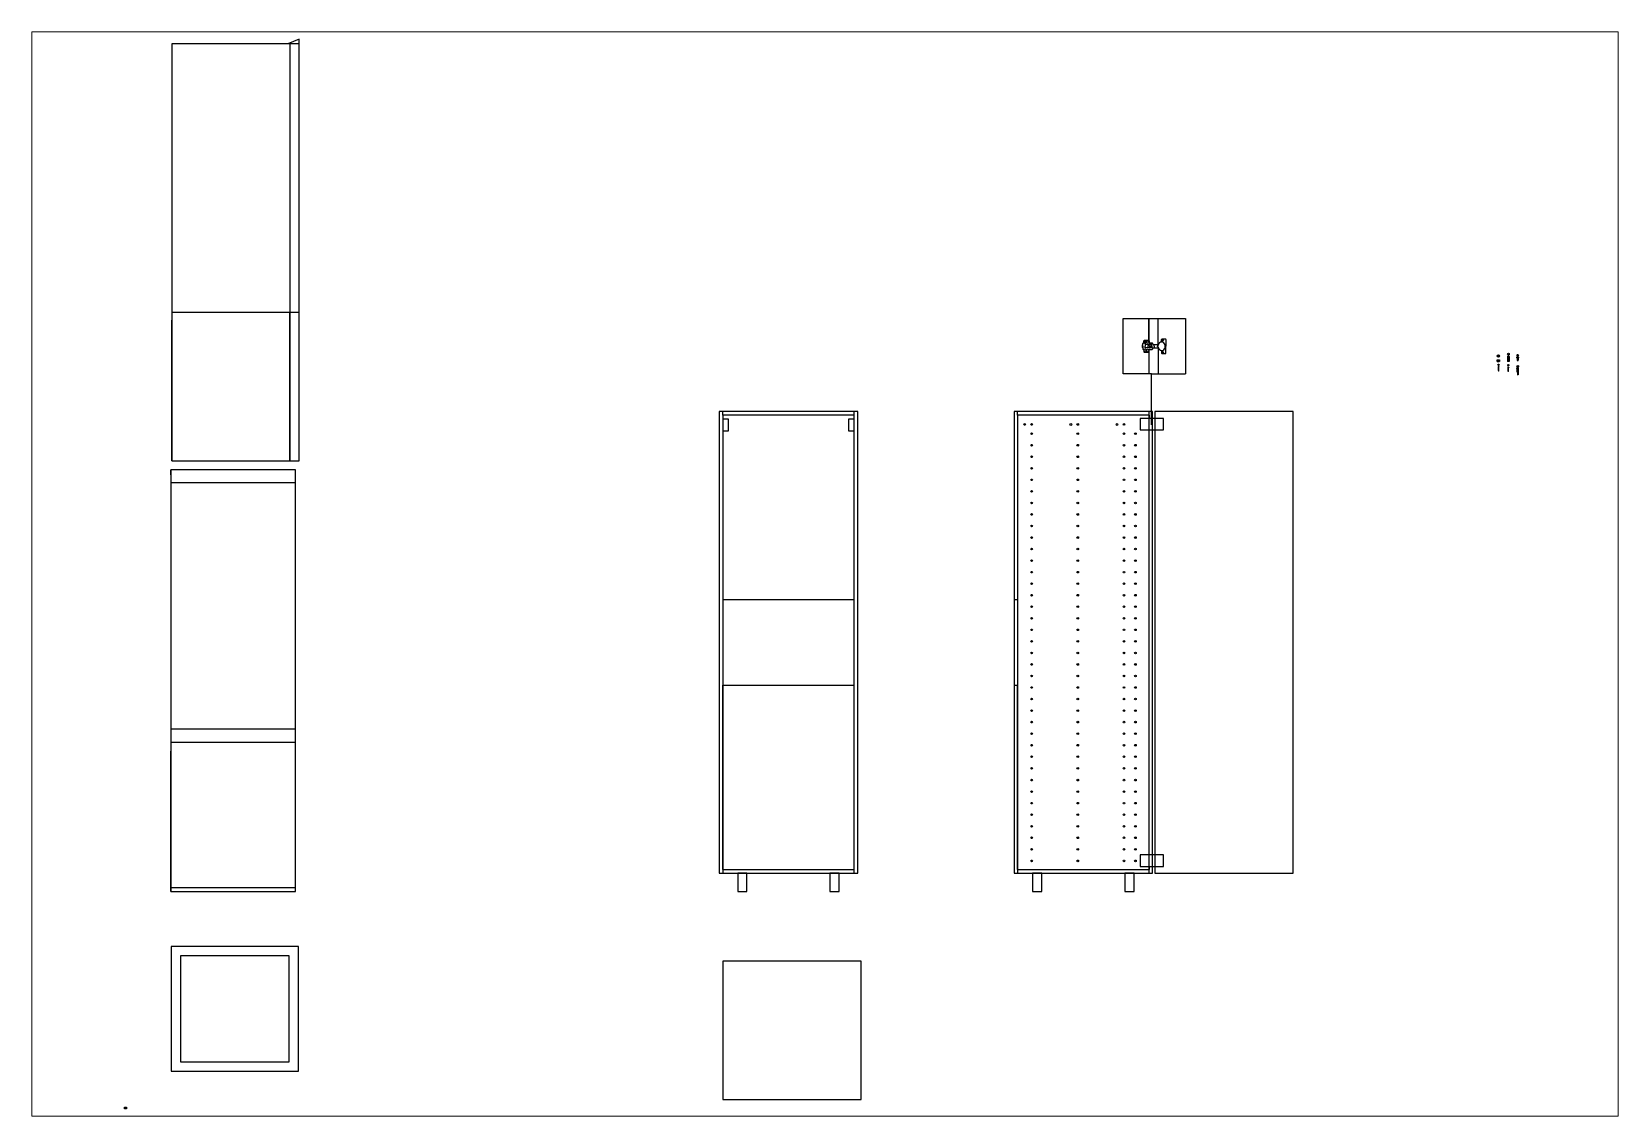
# Paper-space layout 'Layout1' of a CAD drawing. Header units: inches. Extents: x 1.14 to 10.23, y 0.78 to 6.99.
# The model-space entities are those that its viewports show. They can reach past a viewport. Long polylines and large blocks are cut down to what shows.
import ezdxf

# ---------------------------------------------------------------- set-up
doc = ezdxf.new("R2010")
doc.units = ezdxf.units.IN
doc.header["$MEASUREMENT"] = 0
picture_1 = doc.add_image_def('image1.jpg', size_in_pixel=(3264, 2448))

# ---------------------------------------------------------------- blocks, each defined once
blk = doc.blocks.new('cerniera2')
for p, q in [((2522.07, 4845.09), (2522.07, 4854.5)), ((2522.07, 4854.5), (2522.07, 4845.09)), ((2526.15, 4843.04), (2526.15, 4854.5)), ((2526.15, 4843.26), (2526.15, 4842.81)), ((2526.15, 4842.19), (2526.15, 4830.5)), ((2522.07, 4839.91), (2522.07, 4830.5))]:
    blk.add_line(p, q)
at = {"linetype": 'Continuous'}
for p, q in [((2519.46, 4842.5), (2519.46, 4843.68)), ((2519.46, 4842.5), (2519.46, 4841.32)), ((2519.66, 4843.88), (2519.79, 4843.88)), ((2519.99, 4844.08), (2519.99, 4844.89)), ((2520.19, 4845.09), (2522.07, 4845.09)), ((2522.27, 4844.89), (2522.27, 4844.11)), ((2522.47, 4843.91), (2523.53, 4843.91)), ((2523.83, 4843.61), (2523.83, 4843.26)), ((2523.83, 4843.26), (2526.15, 4843.26)), ((2524.5, 4842.5), (2524.5, 4843.26)), ((2524.5, 4843.26), (2526.15, 4843.26)), ((2524.5, 4842.5), (2524.5, 4841.74)), ((2525.89, 4842.61), (2525.89, 4842.5)), ((2525.89, 4842.39), (2525.89, 4842.5)), ((2526.15, 4842.81), (2526.09, 4842.81)), ((2526.15, 4842.19), (2526.09, 4842.19)), ((2526.15, 4843.26), (2526.15, 4842.81)), ((2526.15, 4841.74), (2526.15, 4842.19)), ((2527.65, 4844.4), (2527.65, 4845.49)), ((2527.65, 4844.4), (2528.25, 4844.4)), ((2527.85, 4845.69), (2529.34, 4845.69)), ((2529.54, 4845.49), (2529.54, 4842.5)), ((2529.54, 4839.51), (2529.54, 4842.5)), ((2519.66, 4841.12), (2519.79, 4841.12)), ((2519.99, 4840.92), (2519.99, 4840.11)), ((2520.19, 4839.91), (2522.07, 4839.91)), ((2522.27, 4840.11), (2522.27, 4840.89)), ((2522.47, 4841.09), (2523.53, 4841.09)), ((2523.83, 4841.39), (2523.83, 4841.74)), ((2523.83, 4841.74), (2526.15, 4841.74)), ((2524.5, 4841.74), (2526.15, 4841.74)), ((2527.65, 4840.6), (2527.65, 4839.51)), ((2527.65, 4840.6), (2528.25, 4840.6)), ((2527.85, 4839.31), (2529.34, 4839.31))]:
    blk.add_line(p, q, dxfattribs=at)
for points in [[(2523.47, 4842.5), (2523.47, 4843.26), (2520.48, 4843.26), (2520.48, 4842.5)], [(2523.47, 4842.5), (2523.47, 4841.74), (2520.48, 4841.74), (2520.48, 4842.5)]]:
    blk.add_lwpolyline(points, dxfattribs=at)
for centre, radius in [((2521.57, 4844.28), 0.513), ((2528.13, 4845.17), 0.365), ((2521.57, 4840.72), 0.513), ((2528.13, 4839.83), 0.365)]:
    blk.add_circle(centre, radius, dxfattribs=at)
for centre, radius, start, end in [((2520.52, 4842.45), 1.33, 142.72791, 177.89249), ((2520.52, 4842.55), 1.33, 182.10751, 217.27209), ((2519.66, 4843.68), 0.2, 90, 180), ((2519.79, 4844.08), 0.2, 270, 0), ((2520.19, 4844.89), 0.2, 90, 180), ((2522.1, 4842.53), 0.402, 356.26104, 183.73896), ((2522.1, 4842.47), 0.402, 176.26104, 3.73896), ((2522.07, 4844.89), 0.2, 0, 90), ((2522.47, 4844.11), 0.2, 180, 270), ((2523.06, 4842.5), 0.212, 0, 180), ((2523.06, 4842.5), 0.212, 180, 0), ((2523.53, 4843.61), 0.3, 0, 90), ((2526.09, 4842.61), 0.2, 90, 180), ((2526.09, 4842.39), 0.2, 180, 270), ((2528.35, 4841.92), 2.57, 105.85276, 148.67596), ((2527.85, 4845.49), 0.2, 90, 180), ((2526.86, 4842.5), 2.35, 306.32324, 53.67676), ((2529.34, 4845.49), 0.2, 0, 90), ((2519.66, 4841.32), 0.2, 180, 270), ((2519.79, 4840.92), 0.2, 0, 90), ((2520.19, 4840.11), 0.2, 180, 270), ((2522.07, 4840.11), 0.2, 270, 0), ((2522.47, 4840.89), 0.2, 90, 180), ((2523.53, 4841.39), 0.3, 270, 0), ((2528.35, 4843.08), 2.57, 211.32404, 254.14724), ((2527.85, 4839.51), 0.2, 180, 270), ((2529.34, 4839.51), 0.2, 270, 0)]:
    blk.add_arc(centre, radius, start, end, dxfattribs=at)
at = {"linetype": 'Continuous', "extrusion": (0, 0, -1)}
blk.add_ellipse((2520.48, 4844.3), major_axis=(0, 0.697), ratio=0.502321, dxfattribs=at)
at = {"linetype": 'Continuous'}
blk.add_ellipse((2520.48, 4840.7), major_axis=(0, -0.697), ratio=0.502321, dxfattribs=at)

msp = doc.modelspace()

# ---------------------------------------------------------------- linework, layer by layer
for p, q in [((75.79, 461.45), (20.59, 461.45)), ((71.79, 461.82), (71.79, 341.72)), ((75.79, 461.45), (75.79, 463.52)), ((20.59, 345.22), (75.79, 345.22)), ((71.79, 280.82), (71.79, 345.22)), ((20.59, 280.82), (20.59, 341.72)), ((71.79, 341.72), (71.79, 280.82)), ((595.16, 326.35), (595.58, 326.35)), ((595.16, 326.2), (595.58, 326.2)), ((596.16, 324.23), (595.16, 324.23)), ((595.16, 323.9), (595.93, 323.9)), ((595.58, 326.76), (595.58, 326.35)), ((595.58, 326.2), (595.58, 325.78)), ((595.61, 324.52), (595.61, 324.23)), ((595.7, 324.23), (595.7, 324.52)), ((595.73, 326.76), (595.73, 326.35)), ((595.73, 326.35), (596.15, 326.35)), ((595.73, 326.2), (596.15, 326.2)), ((595.73, 326.2), (595.73, 325.78)), ((599.64, 326.04), (600.34, 326.04)), ((599.64, 326.04), (599.64, 323.94)), ((599.64, 323.94), (600.34, 323.94)), ((599.74, 326.14), (599.72, 326.14)), ((600.24, 326.14), (599.74, 326.14)), ((599.74, 326.04), (599.74, 323.94)), ((600.24, 323.84), (599.74, 323.84)), ((599.84, 323.94), (599.84, 326.04)), ((599.94, 326.04), (599.94, 323.94)), ((600.04, 323.94), (600.04, 326.04)), ((600.14, 326.04), (600.14, 323.94)), ((600.24, 323.94), (600.24, 326.04)), ((600.34, 326.04), (600.34, 323.94)), ((603.64, 325.59), (603.64, 325.67)), ((603.64, 325.67), (604.34, 325.67)), ((603.64, 325.59), (604.34, 325.59)), ((603.75, 325.26), (604.23, 325.26)), ((604.07, 325.26), (603.77, 325.2)), ((604.16, 325.26), (603.77, 325.18)), ((604.21, 325.15), (603.77, 325.05)), ((604.21, 325.13), (603.77, 325.03)), ((604.21, 324.99), (603.77, 324.9)), ((604.21, 324.97), (603.77, 324.88)), ((604.21, 324.84), (603.77, 324.75)), ((604.21, 324.82), (603.77, 324.73)), ((604.21, 324.69), (603.77, 324.6)), ((604.21, 324.67), (603.77, 324.58)), ((604.21, 324.54), (603.77, 324.45)), ((604.21, 324.52), (603.77, 324.43)), ((603.8, 325.26), (603.8, 324.38)), ((603.8, 325.19), (603.8, 325.06)), ((603.8, 325.04), (603.8, 324.91)), ((603.8, 324.89), (603.8, 324.76)), ((603.8, 324.74), (603.8, 324.6)), ((603.8, 324.58), (603.8, 324.45)), ((603.82, 326.56), (603.97, 326.56)), ((603.82, 326.51), (603.97, 326.51)), ((603.82, 324.36), (604.16, 324.36)), ((603.97, 326.71), (603.97, 326.56)), ((603.97, 326.51), (603.97, 326.36)), ((604.02, 326.71), (604.02, 326.56)), ((604.02, 326.56), (604.17, 326.56)), ((604.02, 326.51), (604.17, 326.51)), ((604.02, 326.51), (604.02, 326.36)), ((604.18, 325.26), (604.18, 324.38)), ((604.34, 325.67), (604.34, 325.59)), ((595.66, 321.62), (595.48, 321.83)), ((595.48, 321.83), (595.94, 321.83)), ((595.54, 322.49), (595.69, 322.49)), ((595.54, 322.44), (595.69, 322.44)), ((595.78, 321.5), (595.64, 321.47)), ((595.78, 321.48), (595.64, 321.45)), ((595.78, 321.34), (595.64, 321.31)), ((595.78, 321.32), (595.64, 321.29)), ((595.78, 321.18), (595.64, 321.15)), ((595.78, 321.16), (595.64, 321.13)), ((595.78, 321.02), (595.64, 320.99)), ((595.78, 321), (595.64, 320.97)), ((595.78, 320.86), (595.64, 320.83)), ((595.78, 320.84), (595.64, 320.81)), ((595.78, 320.71), (595.64, 320.67)), ((595.78, 320.69), (595.64, 320.65)), ((595.78, 320.55), (595.64, 320.52)), ((595.78, 320.53), (595.64, 320.5)), ((595.78, 320.39), (595.64, 320.36)), ((595.78, 320.37), (595.64, 320.34)), ((595.78, 320.23), (595.64, 320.2)), ((595.78, 320.21), (595.64, 320.18)), ((595.78, 320.07), (595.64, 320.04)), ((595.78, 320.05), (595.64, 320.02)), ((595.78, 319.91), (595.64, 319.88)), ((595.78, 319.89), (595.64, 319.86)), ((595.66, 321.62), (595.76, 321.62)), ((595.66, 319.78), (595.68, 319.73)), ((595.77, 319.75), (595.67, 319.73)), ((595.77, 319.73), (595.67, 319.71)), ((595.68, 319.71), (595.71, 319.63)), ((595.69, 322.64), (595.69, 322.49)), ((595.69, 322.44), (595.69, 322.29)), ((595.75, 319.73), (595.71, 319.63)), ((595.74, 322.64), (595.74, 322.49)), ((595.74, 322.49), (595.89, 322.49)), ((595.74, 322.44), (595.89, 322.44)), ((595.74, 322.44), (595.74, 322.29)), ((595.76, 319.78), (595.75, 319.75)), ((595.94, 321.83), (595.76, 321.62)), ((599.67, 321.35), (599.67, 321.25)), ((599.72, 321.2), (600.12, 321.2)), ((599.75, 322.3), (599.9, 322.3)), ((599.75, 322.25), (599.9, 322.25)), ((599.96, 321.2), (599.85, 321.17)), ((599.99, 321.18), (599.85, 321.15)), ((599.99, 321.05), (599.85, 321.02)), ((599.99, 321.03), (599.85, 321)), ((599.99, 320.89), (599.85, 320.86)), ((599.99, 320.87), (599.85, 320.84)), ((599.99, 320.73), (599.85, 320.7)), ((599.99, 320.71), (599.85, 320.68)), ((599.99, 320.57), (599.85, 320.54)), ((599.99, 320.55), (599.85, 320.52)), ((599.99, 320.41), (599.85, 320.38)), ((599.99, 320.39), (599.85, 320.36)), ((599.99, 320.26), (599.85, 320.23)), ((599.99, 320.24), (599.85, 320.21)), ((599.99, 320.1), (599.85, 320.07)), ((599.99, 320.08), (599.85, 320.05)), ((599.99, 319.94), (599.85, 319.91)), ((599.99, 319.92), (599.85, 319.89)), ((599.99, 319.78), (599.85, 319.75)), ((599.99, 319.76), (599.85, 319.73)), ((599.92, 321.2), (599.87, 321.2)), ((599.87, 319.65), (599.89, 319.6)), ((599.97, 319.62), (599.87, 319.6)), ((599.97, 319.6), (599.87, 319.58)), ((599.89, 319.58), (599.92, 319.5)), ((599.9, 322.45), (599.9, 322.3)), ((599.9, 322.25), (599.9, 322.1)), ((599.95, 319.59), (599.92, 319.5)), ((599.95, 322.45), (599.95, 322.3)), ((599.95, 322.3), (600.1, 322.3)), ((599.95, 322.25), (600.1, 322.25)), ((599.95, 322.25), (599.95, 322.1)), ((599.97, 319.65), (599.96, 319.62)), ((600.17, 321.35), (600.17, 321.25)), ((603.7, 321.75), (604.03, 321.75)), ((603.7, 321.7), (604.03, 321.7)), ((603.7, 321.06), (604.4, 321.06)), ((603.7, 320.86), (603.7, 321.06)), ((604.05, 320.86), (603.7, 320.86)), ((603.81, 319.46), (603.81, 320.51)), ((604.27, 319.03), (603.82, 318.93)), ((604.27, 319.01), (603.82, 318.91)), ((604.27, 318.88), (603.82, 318.78)), ((604.27, 318.86), (603.82, 318.76)), ((604.27, 318.73), (603.82, 318.63)), ((604.27, 318.71), (603.82, 318.61)), ((604.27, 318.58), (603.82, 318.48)), ((604.27, 318.56), (603.82, 318.46)), ((604.27, 318.43), (603.82, 318.33)), ((604.27, 318.41), (603.82, 318.31)), ((604.27, 318.28), (603.82, 318.18)), ((604.27, 318.26), (603.82, 318.16)), ((603.85, 320.71), (603.85, 320.86)), ((603.85, 319.26), (603.85, 318.94)), ((603.85, 318.92), (603.85, 318.79)), ((603.85, 318.77), (603.85, 318.64)), ((603.85, 318.62), (603.85, 318.49)), ((603.85, 318.47), (603.85, 318.34)), ((603.85, 318.32), (603.85, 318.19)), ((603.85, 318.17), (603.85, 318.12)), ((603.91, 320.51), (603.91, 319.46)), ((603.94, 320.51), (603.94, 319.46)), ((604.05, 318.06), (603.95, 318.06)), ((604.03, 322.07), (604.03, 321.75)), ((604.03, 321.7), (604.03, 321.38)), ((604.05, 320.86), (604.4, 320.86)), ((604.15, 318.06), (604.05, 318.06)), ((604.08, 322.07), (604.08, 321.75)), ((604.08, 321.75), (604.4, 321.75)), ((604.08, 321.7), (604.4, 321.7)), ((604.08, 321.7), (604.08, 321.38)), ((604.17, 320.51), (604.17, 319.46)), ((604.2, 320.71), (604.2, 320.86)), ((604.2, 320.51), (604.2, 319.46)), ((604.25, 319.26), (604.25, 319.02)), ((604.25, 319), (604.25, 318.87)), ((604.25, 318.85), (604.25, 318.72)), ((604.25, 318.7), (604.25, 318.57)), ((604.25, 318.55), (604.25, 318.42)), ((604.25, 318.4), (604.25, 318.27)), ((604.25, 318.25), (604.25, 318.12)), ((604.3, 319.46), (604.3, 320.51)), ((604.4, 320.86), (604.4, 321.06)), ((20.13, 274.78), (20.13, 276.85)), ((74.13, 271.24), (20.13, 271.24)), ((74.13, 164.54), (20.13, 164.54)), ((74.13, 158.71), (20.13, 158.71)), ((74.13, 158.71), (74.13, 164.54)), ((74.13, 159.24), (74.13, 160.35)), ((74.13, 94.31), (74.13, 158.71)), ((20.13, 94.15), (20.13, 155.05)), ((74.13, 94.31), (74.13, 100.75)), ((20.13, 94.15), (20.13, 95.91)), ((20.13, 95.91), (74.13, 95.91))]:
    msp.add_line(p, q)
at = {"color": 6}
for p, q in [((432.98, 318.47), (432.98, 342.47)), ((432.98, 342.47), (459.98, 342.47)), ((459.98, 342.47), (459.98, 318.47)), ((445.28, 318.47), (432.98, 318.47)), ((445.28, 296.47), (445.28, 318.47)), ((445.28, 318.47), (459.98, 318.47))]:
    msp.add_line(p, q, dxfattribs=at)
at = {"linetype": 'Continuous'}
for p, q in [((259.39, 300.65), (259.39, 302.15)), ((259.39, 300.65), (259.39, 220.65)), ((316.39, 300.65), (316.39, 302.15)), ((387.22, 300.65), (387.22, 302.15)), ((387.22, 300.65), (387.22, 220.65)), ((444.22, 300.65), (444.22, 302.15)), ((444.22, 300.65), (444.22, 299.18)), ((259.39, 220.65), (316.39, 220.65)), ((385.72, 220.65), (387.22, 220.65)), ((385.72, 220.65), (385.72, 183.65)), ((387.22, 220.65), (387.22, 183.65)), ((259.39, 103.65), (259.39, 183.65)), ((259.39, 183.65), (316.39, 183.65)), ((385.72, 183.65), (387.22, 183.65)), ((387.22, 103.65), (387.22, 183.65)), ((259.39, 103.65), (316.39, 103.65)), ((259.39, 103.65), (259.39, 102.15)), ((387.22, 103.65), (444.22, 103.65)), ((387.22, 103.65), (387.22, 102.15)), ((444.22, 105.12), (444.22, 103.65)), ((257.89, 102.15), (317.89, 102.15)), ((257.89, 102.15), (267.89, 102.15)), ((385.72, 102.15), (445.72, 102.15)), ((385.72, 102.15), (395.72, 102.15)), ((0.14, 0.44), (0.14, 0.24)), ((0.14, 0.44), (0.2, 0.44)), ((0.14, 0.24), (0.18, 0.24)), ((0.18, 0.24), (0.18, 0.15)), ((0.18, 0.15), (0.34, 0.15)), ((0.2, 0.44), (0.2, 0.53)), ((0.2, 0.53), (0.38, 0.53)), ((0.34, 0.15), (0.34, 0.24)), ((0.34, 0.24), (0.46, 0.24)), ((0.38, 0.45), (0.38, 0.56)), ((0.47, 0.45), (0.38, 0.45)), ((0.46, 0.24), (0.46, 0.28)), ((0.46, 0.28), (0.62, 0.28)), ((0.47, 0.38), (0.47, 0.45)), ((0.64, 0.38), (0.47, 0.38)), ((0.62, 0.28), (0.62, 0.2)), ((0.62, 0.2), (0.73, 0.2)), ((0.69, 0.41), (0.64, 0.41)), ((0.64, 0.41), (0.64, 0.38)), ((0.86, 0.51), (0.69, 0.51)), ((0.69, 0.51), (0.69, 0.41)), ((0.73, 0.2), (0.73, 0.11)), ((0.73, 0.11), (0.86, 0.11)), ((0.86, 0.11), (0.86, 0.51))]:
    msp.add_line(p, q, dxfattribs=at)
for points in [[(20.59, 461.45), (20.59, 461.45), (20.59, 280.82), (75.79, 280.82), (75.79, 463.52), (70.91, 461.45)], [(595.16, 324.61), (596.16, 324.61), (596.16, 323.81), (595.16, 323.81), (595.16, 324.61)], [(595.16, 324.61), (595.16, 324.52), (596.16, 324.52)], [(595.16, 324.23), (595.25, 324.23), (595.25, 324.52)], [(595.93, 324.14), (595.16, 324.14)], [(596.01, 323.98), (596.01, 324.06)], [(596.16, 324.23), (596.07, 324.23), (596.07, 324.52)], [(603.97, 326.56), (603.82, 326.56), (603.82, 326.51)], [(604.02, 326.56), (604.02, 326.71), (603.97, 326.71)], [(604.02, 326.51), (604.02, 326.36), (603.97, 326.36)], [(604.02, 326.56), (604.17, 326.56), (604.17, 326.51)], [(595.69, 322.49), (595.54, 322.49), (595.54, 322.44)], [(595.66, 321.15), (595.66, 321.62)], [(595.66, 321.15), (595.66, 321.29)], [(595.66, 321), (595.66, 321.13)], [(595.66, 320.84), (595.66, 320.98)], [(595.66, 320.68), (595.66, 320.82)], [(595.66, 320.52), (595.66, 320.66)], [(595.66, 320.36), (595.66, 320.5)], [(595.66, 320.2), (595.66, 320.34)], [(595.66, 320.05), (595.66, 320.18)], [(595.66, 319.89), (595.66, 320.03)], [(595.66, 319.89), (595.66, 320.03)], [(595.66, 319.78), (595.66, 319.87)], [(595.74, 322.49), (595.74, 322.64), (595.69, 322.64)], [(595.74, 322.44), (595.74, 322.29), (595.69, 322.29)], [(595.74, 322.49), (595.89, 322.49), (595.89, 322.44)], [(595.76, 321.17), (595.76, 321.62)], [(595.76, 321.02), (595.76, 321.15)], [(595.76, 320.86), (595.76, 321)], [(595.76, 320.7), (595.76, 320.84)], [(595.76, 320.54), (595.76, 320.68)], [(595.76, 320.38), (595.76, 320.52)], [(595.76, 320.23), (595.76, 320.36)], [(595.76, 320.07), (595.76, 320.21)], [(595.76, 319.91), (595.76, 320.05)], [(595.76, 319.78), (595.76, 319.89)], [(599.9, 322.3), (599.75, 322.3), (599.75, 322.25)], [(599.87, 321.18), (599.87, 321.2)], [(599.87, 321.02), (599.87, 321.16)], [(599.87, 320.86), (599.87, 321)], [(599.87, 320.7), (599.87, 320.84)], [(599.87, 320.55), (599.87, 320.68)], [(599.87, 320.39), (599.87, 320.53)], [(599.87, 320.23), (599.87, 320.37)], [(599.87, 320.07), (599.87, 320.21)], [(599.87, 319.91), (599.87, 320.05)], [(599.87, 319.76), (599.87, 319.89)], [(599.87, 319.65), (599.87, 319.74)], [(599.95, 322.3), (599.95, 322.45), (599.9, 322.45)], [(599.95, 322.25), (599.95, 322.1), (599.9, 322.1)], [(599.95, 322.3), (600.1, 322.3), (600.1, 322.25)], [(599.97, 321.04), (599.97, 321.18)], [(599.97, 320.88), (599.97, 321.02)], [(599.97, 320.73), (599.97, 320.86)], [(599.97, 320.57), (599.97, 320.71)], [(599.97, 320.41), (599.97, 320.55)], [(599.97, 320.25), (599.97, 320.39)], [(599.97, 320.09), (599.97, 320.23)], [(599.97, 319.94), (599.97, 320.07)], [(599.97, 319.78), (599.97, 319.92)], [(599.97, 319.65), (599.97, 319.76)], [(604.05, 320.71), (603.76, 320.71)], [(603.76, 319.26), (604.05, 319.26)], [(603.82, 318.16), (603.85, 318.16), (603.85, 318.12)], [(603.91, 320.36), (603.91, 320.36)], [(604.05, 320.71), (604.35, 320.71)], [(604.35, 319.26), (604.05, 319.26)], [(604.2, 320.36), (604.2, 320.36)]]:
    msp.add_lwpolyline(points)
for points in [[(317.89, 102.15), (317.89, 302.15), (257.89, 302.15), (257.89, 102.15)], [(316.39, 102.15), (316.39, 300.65), (259.39, 300.65), (259.39, 103.65)], [(445.72, 102.15), (445.72, 302.15), (385.72, 302.15), (385.72, 220.65)], [(444.22, 102.15), (444.22, 300.65), (387.22, 300.65), (387.22, 220.65)], [(385.72, 183.65), (385.72, 102.15)], [(387.22, 183.65), (387.22, 103.65)], [(265.89, 94.15), (269.89, 94.15)], [(305.89, 94.15), (309.89, 94.15)], [(393.72, 94.15), (397.72, 94.15)], [(433.72, 94.15), (437.72, 94.15)]]:
    msp.add_lwpolyline(points, dxfattribs=at)
for points in [[(259.39, 298.88), (259.39, 293.88), (261.89, 293.88), (261.89, 298.88)], [(313.89, 298.88), (313.89, 293.88), (316.39, 293.88), (316.39, 298.88)], [(440.41, 294.18), (450.41, 294.18), (450.41, 299.18), (440.41, 299.18)], [(506.72, 102.15), (506.72, 302.15), (446.72, 302.15), (446.72, 102.15)], [(440.41, 105.07), (450.41, 105.07), (450.41, 110.07), (440.41, 110.07)], [(265.89, 102.15), (265.89, 94.15), (269.89, 94.15), (269.89, 102.15)], [(305.89, 102.15), (305.89, 94.15), (309.89, 94.15), (309.89, 102.15)], [(393.72, 102.15), (393.72, 94.15), (397.72, 94.15), (397.72, 102.15)], [(433.72, 102.15), (433.72, 94.15), (437.72, 94.15), (437.72, 102.15)], [(259.38, 4.04), (319.38, 4.04), (319.38, 64.04), (259.38, 64.04)]]:
    msp.add_lwpolyline(points, close=True, dxfattribs=at)
for points in [[(20.13, 276.85), (20.13, 94.15), (74.13, 94.15), (74.13, 276.85)], [(20.27, 16.33), (75.47, 16.33), (75.47, 70.33), (20.27, 70.33)], [(24.27, 20.33), (71.47, 20.33), (71.47, 66.33), (24.27, 66.33)]]:
    msp.add_lwpolyline(points, close=True)
for centre, radius in [((595.66, 326.27), 0.5), ((599.99, 327.05), 0.35), ((599.99, 327.05), 0.267), ((603.99, 326.54), 0.35), ((595.71, 322.46), 0.25), ((599.92, 322.27), 0.25), ((604.05, 321.72), 0.35), ((390.31, 296.57), 0.35), ((393.31, 296.57), 0.35), ((410.31, 296.57), 0.4), ((413.31, 296.57), 0.35), ((430.31, 296.57), 0.4), ((433.31, 296.57), 0.35), ((393.31, 292.57), 0.35), ((413.31, 292.57), 0.35), ((433.31, 292.57), 0.35), ((438.31, 292.57), 0.35), ((393.31, 287.57), 0.35), ((393.31, 282.57), 0.35), ((413.31, 287.57), 0.35), ((413.31, 282.57), 0.35), ((433.31, 287.57), 0.35), ((433.31, 282.57), 0.35), ((438.31, 287.57), 0.35), ((438.31, 282.57), 0.35), ((393.31, 277.57), 0.35), ((413.31, 277.57), 0.35), ((433.31, 277.57), 0.35), ((438.31, 277.57), 0.35), ((393.31, 272.57), 0.35), ((413.31, 272.57), 0.35), ((433.31, 272.57), 0.35), ((438.31, 272.57), 0.35), ((393.31, 267.57), 0.35), ((393.31, 262.57), 0.35), ((413.31, 267.57), 0.35), ((413.31, 262.57), 0.35), ((433.31, 267.57), 0.35), ((433.31, 262.57), 0.35), ((438.31, 267.57), 0.35), ((438.31, 262.57), 0.35), ((393.31, 257.57), 0.35), ((413.31, 257.57), 0.35), ((433.31, 257.57), 0.35), ((438.31, 257.57), 0.35), ((393.31, 252.57), 0.35), ((393.31, 247.57), 0.35), ((413.31, 252.57), 0.35), ((413.31, 247.57), 0.35), ((433.31, 252.57), 0.35), ((433.31, 247.57), 0.35), ((438.31, 252.57), 0.35), ((438.31, 247.57), 0.35), ((393.31, 242.57), 0.35), ((413.31, 242.57), 0.35), ((433.31, 242.57), 0.35), ((438.31, 242.57), 0.35), ((393.31, 237.57), 0.35), ((413.31, 237.57), 0.35), ((433.31, 237.57), 0.35), ((438.31, 237.57), 0.35), ((393.31, 232.57), 0.35), ((393.31, 227.57), 0.35), ((413.31, 232.57), 0.35), ((413.31, 227.57), 0.35), ((433.31, 232.57), 0.35), ((433.31, 227.57), 0.35), ((438.31, 232.57), 0.35), ((438.31, 227.57), 0.35), ((393.31, 222.57), 0.35), ((413.31, 222.57), 0.35), ((433.31, 222.57), 0.35), ((438.31, 222.57), 0.35), ((393.31, 217.57), 0.35), ((413.31, 217.57), 0.35), ((433.31, 217.57), 0.35), ((438.31, 217.57), 0.35), ((393.31, 212.57), 0.35), ((393.31, 207.57), 0.35), ((413.31, 212.57), 0.35), ((413.31, 207.57), 0.35), ((433.31, 212.57), 0.35), ((433.31, 207.57), 0.35), ((438.31, 212.57), 0.35), ((438.31, 207.57), 0.35), ((393.31, 202.57), 0.35), ((413.31, 202.57), 0.35), ((433.31, 202.57), 0.35), ((438.31, 202.57), 0.35), ((393.31, 197.57), 0.35), ((393.31, 192.57), 0.35), ((413.31, 197.57), 0.35), ((413.31, 192.57), 0.35), ((433.31, 197.57), 0.35), ((433.31, 192.57), 0.35), ((438.31, 197.57), 0.35), ((438.31, 192.57), 0.35), ((393.31, 187.57), 0.35), ((413.31, 187.57), 0.35), ((433.31, 187.57), 0.35), ((438.31, 187.57), 0.35), ((393.31, 182.57), 0.35), ((413.31, 182.57), 0.35), ((433.31, 182.57), 0.35), ((438.31, 182.57), 0.35), ((393.31, 177.57), 0.35), ((393.31, 172.57), 0.35), ((413.31, 177.57), 0.35), ((413.31, 172.57), 0.35), ((433.31, 177.57), 0.35), ((433.31, 172.57), 0.35), ((438.31, 177.57), 0.35), ((438.31, 172.57), 0.35), ((393.31, 167.57), 0.35), ((413.31, 167.57), 0.35), ((433.31, 167.57), 0.35), ((438.31, 167.57), 0.35), ((393.31, 162.57), 0.35), ((413.31, 162.57), 0.35), ((433.31, 162.57), 0.35), ((438.31, 162.57), 0.35), ((393.31, 157.57), 0.35), ((393.31, 152.57), 0.35), ((413.31, 157.57), 0.35), ((413.31, 152.57), 0.35), ((433.31, 157.57), 0.35), ((433.31, 152.57), 0.35), ((438.31, 157.57), 0.35), ((438.31, 152.57), 0.35), ((393.31, 147.57), 0.35), ((413.31, 147.57), 0.35), ((433.31, 147.57), 0.35), ((438.31, 147.57), 0.35), ((393.31, 142.45), 0.35), ((393.31, 137.45), 0.35), ((413.31, 142.45), 0.35), ((413.31, 137.45), 0.35), ((433.31, 142.45), 0.35), ((433.31, 137.45), 0.35), ((438.31, 142.45), 0.35), ((438.31, 137.45), 0.35), ((393.31, 132.45), 0.35), ((413.31, 132.45), 0.35), ((433.31, 132.45), 0.35), ((438.31, 132.45), 0.35), ((393.31, 127.45), 0.35), ((413.31, 127.45), 0.35), ((433.31, 127.45), 0.35), ((438.31, 127.45), 0.35), ((393.31, 122.45), 0.35), ((393.31, 117.45), 0.35), ((413.31, 122.45), 0.35), ((413.31, 117.45), 0.35), ((433.31, 122.45), 0.35), ((433.31, 117.45), 0.35), ((438.31, 122.45), 0.35), ((438.31, 117.45), 0.35), ((393.31, 112.45), 0.35), ((413.31, 112.45), 0.35), ((433.31, 112.45), 0.35), ((438.31, 112.45), 0.35), ((393.31, 107.45), 0.35), ((413.31, 107.45), 0.35), ((433.31, 107.45), 0.35), ((438.31, 107.45), 0.35)]:
    msp.add_circle(centre, radius)
for centre, radius in [((0.3, 0.21), 0.0367), ((0.31, 0.47), 0.0303), ((0.33, 0.34), 0.0287), ((0.45, 0.33), 0.0287)]:
    msp.add_circle(centre, radius, dxfattribs=at)
for centre, start, end in [((603.66, 325.59), 180, 198.29521), ((603.82, 324.38), 180, 270), ((604.16, 324.38), 270, 0), ((604.32, 325.59), 341.70479, 0)]:
    msp.add_arc(centre, 0.02, start, end)
for points in [[(596.01, 324.06), (596.01, 324.1), (595.97, 324.14), (595.93, 324.14)], [(596.01, 323.98), (596.01, 323.94), (595.97, 323.9), (595.93, 323.9)], [(599.74, 326.14), (599.69, 326.14), (599.64, 326.09), (599.64, 326.04)], [(599.74, 323.84), (599.69, 323.84), (599.64, 323.9), (599.64, 323.94)], [(600.34, 326.04), (600.34, 326.09), (600.29, 326.14), (600.24, 326.14)], [(600.34, 323.94), (600.34, 323.9), (600.29, 323.84), (600.24, 323.84)], [(603.99, 325.86), (603.99, 325.86), (603.64, 325.87), (603.64, 325.67)], [(603.75, 325.26), (603.64, 325.26), (603.68, 325.48), (603.64, 325.59)], [(603.77, 325.18), (603.76, 325.18), (603.76, 325.2), (603.77, 325.2)], [(603.77, 325.03), (603.76, 325.03), (603.76, 325.05), (603.77, 325.05)], [(603.77, 324.88), (603.76, 324.88), (603.76, 324.9), (603.77, 324.9)], [(603.77, 324.73), (603.76, 324.73), (603.76, 324.75), (603.77, 324.75)], [(603.77, 324.58), (603.76, 324.58), (603.76, 324.6), (603.77, 324.6)], [(603.77, 324.43), (603.76, 324.43), (603.76, 324.45), (603.77, 324.45)], [(603.99, 325.86), (603.99, 325.86), (604.34, 325.87), (604.34, 325.67)], [(604.21, 325.13), (604.22, 325.13), (604.22, 325.15), (604.21, 325.15)], [(604.21, 324.97), (604.22, 324.98), (604.22, 325), (604.21, 324.99)], [(604.21, 324.82), (604.22, 324.83), (604.22, 324.85), (604.21, 324.84)], [(604.21, 324.67), (604.22, 324.68), (604.22, 324.7), (604.21, 324.69)], [(604.21, 324.52), (604.22, 324.52), (604.22, 324.54), (604.21, 324.54)], [(604.34, 325.59), (604.3, 325.48), (604.35, 325.26), (604.23, 325.26)], [(595.64, 321.45), (595.64, 321.44), (595.64, 321.46), (595.64, 321.47)], [(595.64, 321.29), (595.64, 321.29), (595.64, 321.31), (595.64, 321.31)], [(595.64, 321.13), (595.64, 321.13), (595.64, 321.15), (595.64, 321.15)], [(595.64, 320.97), (595.64, 320.97), (595.64, 320.99), (595.64, 320.99)], [(595.64, 320.81), (595.64, 320.81), (595.64, 320.83), (595.64, 320.83)], [(595.64, 320.65), (595.64, 320.65), (595.64, 320.67), (595.64, 320.67)], [(595.64, 320.5), (595.64, 320.49), (595.64, 320.51), (595.64, 320.52)], [(595.64, 320.34), (595.64, 320.34), (595.64, 320.36), (595.64, 320.36)], [(595.64, 320.18), (595.64, 320.18), (595.64, 320.2), (595.64, 320.2)], [(595.64, 320.02), (595.64, 320.02), (595.64, 320.04), (595.64, 320.04)], [(595.64, 319.86), (595.64, 319.86), (595.64, 319.88), (595.64, 319.88)], [(595.67, 319.71), (595.66, 319.71), (595.66, 319.73), (595.67, 319.73)], [(595.77, 319.73), (595.77, 319.73), (595.77, 319.75), (595.77, 319.75)], [(595.78, 321.48), (595.79, 321.48), (595.79, 321.5), (595.78, 321.5)], [(595.78, 321.32), (595.79, 321.32), (595.79, 321.34), (595.78, 321.34)], [(595.78, 321.16), (595.79, 321.16), (595.79, 321.18), (595.78, 321.18)], [(595.78, 321), (595.79, 321), (595.79, 321.02), (595.78, 321.02)], [(595.78, 320.84), (595.79, 320.84), (595.79, 320.86), (595.78, 320.86)], [(595.78, 320.69), (595.79, 320.69), (595.79, 320.71), (595.78, 320.71)], [(595.78, 320.53), (595.79, 320.53), (595.79, 320.55), (595.78, 320.55)], [(595.78, 320.37), (595.79, 320.37), (595.79, 320.39), (595.78, 320.39)], [(595.78, 320.21), (595.79, 320.21), (595.79, 320.23), (595.78, 320.23)], [(595.78, 320.05), (595.79, 320.05), (595.79, 320.07), (595.78, 320.07)], [(595.78, 319.89), (595.79, 319.9), (595.79, 319.92), (595.78, 319.91)], [(599.67, 321.35), (599.67, 321.45), (599.82, 321.5), (599.92, 321.5)], [(599.72, 321.2), (599.7, 321.2), (599.67, 321.22), (599.67, 321.25)], [(599.85, 321.15), (599.84, 321.15), (599.84, 321.17), (599.85, 321.17)], [(599.85, 321), (599.84, 320.99), (599.84, 321.01), (599.85, 321.02)], [(599.85, 320.84), (599.84, 320.84), (599.84, 320.86), (599.85, 320.86)], [(599.85, 320.68), (599.84, 320.68), (599.84, 320.7), (599.85, 320.7)], [(599.85, 320.52), (599.84, 320.52), (599.84, 320.54), (599.85, 320.54)], [(599.85, 320.36), (599.84, 320.36), (599.84, 320.38), (599.85, 320.38)], [(599.85, 320.21), (599.84, 320.2), (599.84, 320.22), (599.85, 320.23)], [(599.85, 320.05), (599.84, 320.05), (599.84, 320.07), (599.85, 320.07)], [(599.85, 319.89), (599.84, 319.89), (599.84, 319.91), (599.85, 319.91)], [(599.85, 319.73), (599.84, 319.73), (599.84, 319.75), (599.85, 319.75)], [(599.87, 319.58), (599.87, 319.58), (599.87, 319.6), (599.87, 319.6)], [(600.17, 321.35), (600.17, 321.45), (600.02, 321.5), (599.92, 321.5)], [(599.97, 319.6), (599.98, 319.6), (599.98, 319.62), (599.97, 319.62)], [(599.99, 321.18), (600, 321.19), (600, 321.19), (600, 321.2)], [(599.99, 321.03), (600, 321.03), (600, 321.05), (599.99, 321.05)], [(599.99, 320.87), (600, 320.87), (600, 320.89), (599.99, 320.89)], [(599.99, 320.71), (600, 320.71), (600, 320.73), (599.99, 320.73)], [(599.99, 320.55), (600, 320.55), (600, 320.57), (599.99, 320.57)], [(599.99, 320.39), (600, 320.4), (600, 320.42), (599.99, 320.41)], [(599.99, 320.24), (600, 320.24), (600, 320.26), (599.99, 320.26)], [(599.99, 320.08), (600, 320.08), (600, 320.1), (599.99, 320.1)], [(599.99, 319.92), (600, 319.92), (600, 319.94), (599.99, 319.94)], [(599.99, 319.76), (600, 319.76), (600, 319.78), (599.99, 319.78)], [(600.12, 321.2), (600.14, 321.2), (600.17, 321.22), (600.17, 321.25)], [(603.81, 320.51), (603.81, 320.58), (603.69, 320.71), (603.76, 320.71)], [(603.76, 319.26), (603.69, 319.26), (603.81, 319.39), (603.81, 319.46)], [(603.82, 318.76), (603.81, 318.76), (603.81, 318.78), (603.82, 318.78)], [(603.82, 318.46), (603.81, 318.46), (603.81, 318.48), (603.82, 318.48)], [(603.82, 318.31), (603.81, 318.31), (603.81, 318.33), (603.82, 318.33)], [(603.82, 318.91), (603.82, 318.91), (603.82, 318.93), (603.82, 318.93)], [(603.82, 318.61), (603.82, 318.61), (603.82, 318.63), (603.82, 318.63)], [(603.82, 318.16), (603.82, 318.16), (603.82, 318.18), (603.82, 318.18)], [(603.95, 318.06), (603.91, 318.06), (603.85, 318.08), (603.85, 318.12)], [(604.05, 320.58), (603.95, 320.57), (603.91, 320.54), (603.91, 320.51)], [(604.05, 319.39), (603.95, 319.4), (603.91, 319.42), (603.91, 319.46)], [(604.05, 320.58), (604.16, 320.57), (604.2, 320.54), (604.2, 320.51)], [(604.05, 319.39), (604.16, 319.4), (604.2, 319.42), (604.2, 319.46)], [(604.15, 318.06), (604.19, 318.06), (604.25, 318.08), (604.25, 318.12)], [(604.27, 319.01), (604.28, 319.01), (604.28, 319.03), (604.27, 319.03)], [(604.27, 318.86), (604.28, 318.86), (604.28, 318.88), (604.27, 318.88)], [(604.27, 318.71), (604.28, 318.71), (604.28, 318.73), (604.27, 318.73)], [(604.27, 318.56), (604.28, 318.56), (604.28, 318.58), (604.27, 318.58)], [(604.27, 318.41), (604.28, 318.41), (604.28, 318.43), (604.27, 318.43)], [(604.27, 318.26), (604.28, 318.26), (604.28, 318.28), (604.27, 318.28)], [(604.3, 320.51), (604.3, 320.58), (604.41, 320.71), (604.35, 320.71)], [(604.35, 319.26), (604.41, 319.26), (604.3, 319.39), (604.3, 319.46)]]:
    msp.add_open_spline(points, degree=3)

# ---------------------------------------------------------------- block references
msp.add_blockref('cerniera2', (-2078.02, -4512.03))

# ---------------------------------------------------------------- pictures from other files: only their frames are drawn
image = msp.add_image(picture_1, insert=(0, 0), size_in_units=(1, 0.75), dxfattribs=at)
image.dxf.flags = 7

psp = doc.layouts.get("Layout1")

# ---------------------------------------------------------------- viewports
at = {"layer": '0', "linetype": 'Continuous'}
psp.add_viewport(center=(5.6806, 3.8819), size=(9.0889, 6.211111), view_center_point=(303.7286, 231.7623), view_height=469.992354, dxfattribs=at)

doc.saveas('drawing.dxf')
